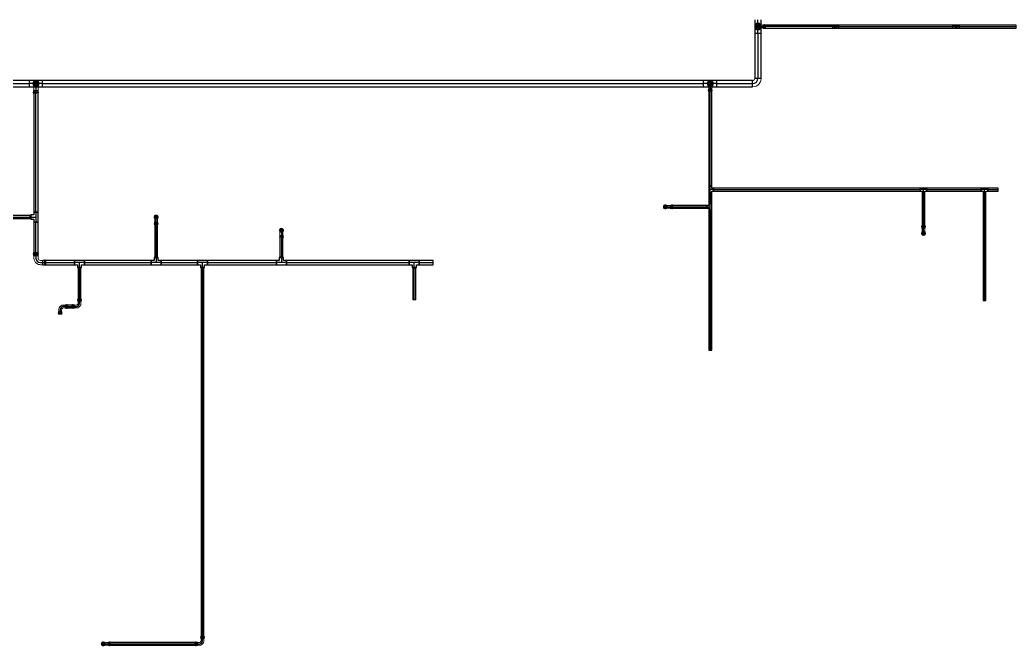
# Model space of a CAD drawing. Header units: inches. Extents: x -3325 to -59, y 5 to 733.
# Drawn here: x -510.6 to -59, y 17.3 to 300.9 of the extents above; entities that cross this region are included whole.
import ezdxf

# ---------------------------------------------------------------- set-up
doc = ezdxf.new("R2010")
doc.units = ezdxf.units.IN
doc.header["$MEASUREMENT"] = 0
doc.layers.add('P-PIPE', color=3, linetype='Continuous', lineweight=9)
doc.layers.add('X - REF - FP', color=7, linetype='Continuous', true_color=0xb90000)

# ---------------------------------------------------------------- blocks, each defined once
blk = doc.blocks.new('Victaulic-VicPress316-Elbow 90-45deg Style P568_P571 - Standard-V2-FIFTH LEVEL')
at = {"layer": 'P-PIPE'}
for p, q in [((-1934.31, 162.63), (-1934.64, 162.63)), ((-1933.56, 162.63), (-1934.02, 162.63)), ((-1933.35, 162.52), (-1934.64, 162.52)), ((-1934.64, 161.86), (-1934.64, 161.86)), ((-1934.64, 161.86), (-1934.64, 161.86)), ((-1934.64, 161.86), (-1934.64, 161.86)), ((-1934.64, 161.86), (-1934.64, 161.86)), ((-1934.64, 161.21), (-1933.35, 161.21)), ((-1934.64, 161.1), (-1934.31, 161.1)), ((-1934.31, 161.86), (-1934.31, 161.86)), ((-1934.31, 161.86), (-1934.31, 161.86)), ((-1934.02, 161.86), (-1934.02, 161.86)), ((-1934.02, 161.86), (-1934.02, 161.86)), ((-1934.02, 161.1), (-1933.56, 161.1)), ((-1932.52, 162.52), (-1933.45, 162.52)), ((-1933.45, 162.52), (-1933.45, 161.86)), ((-1933.45, 161.86), (-1933.45, 162.52)), ((-1933.45, 161.86), (-1933.45, 161.21)), ((-1933.45, 161.21), (-1933.45, 161.86)), ((-1932.52, 161.86), (-1933.45, 161.86)), ((-1933.45, 161.21), (-1932.52, 161.21)), ((-1933.35, 161.86), (-1933.35, 161.86)), ((-1933.35, 161.86), (-1933.35, 161.86)), ((-1932.52, 161.86), (-1931.12, 161.86)), ((-1931.12, 161.86), (-1931.12, 161.86))]:
    blk.add_line(p, q, dxfattribs=at)
at = {"layer": 'P-PIPE', "flags": 128}
for points in [[(-1934.31, 162.63), (-1934.24, 162.75), (-1934.1, 162.76), (-1934.02, 162.65), (-1934.02, 162.63)], [(-1934.31, 162.63), (-1934.31, 162.54), (-1934.31, 162.29), (-1934.31, 161.93), (-1934.31, 161.86)], [(-1934.31, 161.86), (-1934.31, 162.23), (-1934.31, 162.51), (-1934.31, 162.63), (-1934.31, 162.63)], [(-1934.02, 162.63), (-1934.02, 162.54), (-1934.02, 162.29), (-1934.02, 161.93), (-1934.02, 161.86)], [(-1934.02, 161.86), (-1934.02, 162.23), (-1934.02, 162.51), (-1934.02, 162.63), (-1934.02, 162.63)], [(-1933.56, 162.63), (-1933.36, 162.54), (-1933.35, 162.52)], [(-1930.21, 161.86), (-1930.31, 162.26), (-1930.56, 162.58), (-1930.93, 162.76), (-1931.34, 162.75), (-1931.71, 162.56), (-1931.96, 162.24), (-1932.04, 161.86)], [(-1930.36, 161.86), (-1930.45, 162.23), (-1930.7, 162.51), (-1931.06, 162.63), (-1931.43, 162.57), (-1931.73, 162.34), (-1931.88, 162), (-1931.89, 161.86)], [(-1934.31, 161.1), (-1934.31, 161.19), (-1934.31, 161.44), (-1934.31, 161.8), (-1934.31, 161.86)], [(-1934.31, 161.86), (-1934.31, 161.5), (-1934.31, 161.22), (-1934.31, 161.1), (-1934.31, 161.1)], [(-1934.02, 161.1), (-1934.08, 160.98), (-1934.22, 160.97), (-1934.31, 161.08), (-1934.31, 161.1)], [(-1934.02, 161.1), (-1934.02, 161.19), (-1934.02, 161.44), (-1934.02, 161.8), (-1934.02, 161.86)], [(-1934.02, 161.86), (-1934.02, 161.5), (-1934.02, 161.22), (-1934.02, 161.1), (-1934.02, 161.1)], [(-1933.35, 161.21), (-1933.54, 161.1), (-1933.56, 161.1)], [(-1931.12, 162.52), (-1931.22, 162.52), (-1931.48, 162.52), (-1931.89, 162.52), (-1932.37, 162.52), (-1932.52, 162.52)], [(-1932.52, 161.21), (-1932.02, 161.21), (-1931.59, 161.21), (-1931.28, 161.21), (-1931.13, 161.21), (-1931.12, 161.21)], [(-1932.04, 161.86), (-1931.94, 161.47), (-1931.69, 161.15), (-1931.32, 160.97), (-1930.91, 160.98), (-1930.54, 161.17), (-1930.29, 161.49), (-1930.21, 161.86)], [(-1931.89, 161.86), (-1931.8, 161.5), (-1931.55, 161.22), (-1931.19, 161.1), (-1930.82, 161.16), (-1930.52, 161.39), (-1930.37, 161.73), (-1930.36, 161.86)]]:
    blk.add_lwpolyline(points, dxfattribs=at)
at = {"layer": 'P-PIPE'}
for radius, start, end in [(0.766, 0, 180), (0.766, 0, 180), (0.766, 0, 180), (0.766, 180, 0), (0.766, 180, 0), (0.766, 180, 0), (0.657, 0, 180), (0.657, 0, 180), (0.657, 90, 180), (0.658, 180, 0), (0.658, 180, 0), (0.657, 180, 270), (0.658, 0, 90), (0.658, 270, 0)]:
    blk.add_arc((-1931.12, 161.86), radius, start, end, dxfattribs=at)
blk = doc.blocks.new('Victaulic-VicPress316-Elbow 90-45deg Style P568_P571 - Standard-523083-FIFTH LEVEL')
at = {"layer": 'P-PIPE'}
for p, q in [((-3.18, 0.77), (-3.52, 0.77)), ((-3.52, 0.77), (-3.52, -0.77)), ((-3.52, -0.77), (-3.52, 0.77)), ((-2.22, 0.66), (-3.52, 0.66)), ((-3.52, -0.66), (-3.52, 0.66)), ((-3.52, 0.66), (-3.52, -0.66)), ((-3.18, -0.77), (-3.18, 0.77)), ((-3.18, 0.77), (-3.18, -0.77)), ((-2.44, 0.77), (-2.89, 0.77)), ((-2.89, -0.77), (-2.89, 0.77)), ((-2.89, 0.77), (-2.89, -0.77)), ((-1.39, 0.66), (-2.33, 0.66)), ((-2.33, 0), (-2.33, 0.66)), ((-2.33, 0.66), (-2.33, 0)), ((-2.22, -0.66), (-2.22, 0.66)), ((-2.22, 0.66), (-2.22, -0.66)), ((-0.77, 3.52), (-0.77, 3.18)), ((0.77, 3.52), (-0.77, 3.52)), ((-0.77, 3.52), (0.77, 3.52)), ((-0.77, 3.18), (0.77, 3.18)), ((0.77, 3.18), (-0.77, 3.18)), ((-0.77, 2.89), (-0.77, 2.44)), ((-0.77, 2.89), (0.77, 2.89)), ((0.77, 2.89), (-0.77, 2.89)), ((-0.66, 3.52), (-0.66, 2.22)), ((-0.66, 3.52), (0.66, 3.52)), ((0.66, 3.52), (-0.66, 3.52)), ((-0.66, 2.33), (-0.66, 1.39)), ((0, 2.33), (-0.66, 2.33)), ((-0.66, 2.33), (0, 2.33)), ((-0.66, 2.22), (0.66, 2.22)), ((0.66, 2.22), (-0.66, 2.22)), ((0, 2.33), (0.66, 2.33)), ((0.66, 2.33), (0, 2.33)), ((0, 1.39), (0, 2.33)), ((0.66, 2.22), (0.66, 3.52)), ((0.66, 1.39), (0.66, 2.33)), ((0.77, 3.18), (0.77, 3.52)), ((0.77, 2.44), (0.77, 2.89)), ((-3.52, -0.66), (-2.22, -0.66)), ((-3.52, -0.77), (-3.18, -0.77)), ((-2.89, -0.77), (-2.44, -0.77)), ((-2.33, 0), (-2.33, -0.66)), ((-2.33, -0.66), (-2.33, 0)), ((-1.39, 0), (-2.33, 0)), ((-2.33, -0.66), (-1.39, -0.66))]:
    blk.add_line(p, q, dxfattribs=at)
at = {"layer": 'P-PIPE', "flags": 128}
for points in [[(-3.18, 0.77), (-3.11, 0.89), (-2.98, 0.9), (-2.89, 0.79), (-2.89, 0.77)], [(-3.18, 0.77), (-3.18, 0.67), (-3.18, 0.42), (-3.18, 0.07), (-3.18, -0.3), (-3.18, -0.6), (-3.18, -0.75), (-3.18, -0.77)], [(-3.18, -0.77), (-3.18, -0.67), (-3.18, -0.42), (-3.18, -0.07), (-3.18, 0.3), (-3.18, 0.6), (-3.18, 0.75), (-3.18, 0.77)], [(-2.89, -0.77), (-2.89, -0.67), (-2.89, -0.42), (-2.89, -0.07), (-2.89, 0.3), (-2.89, 0.6), (-2.89, 0.75), (-2.89, 0.77)], [(-2.89, 0.77), (-2.89, 0.67), (-2.89, 0.42), (-2.89, 0.07), (-2.89, -0.3), (-2.89, -0.6), (-2.89, -0.75), (-2.89, -0.77)], [(-2.44, 0.77), (-2.24, 0.68), (-2.22, 0.66)], [(-0.66, 1.39), (-0.75, 1.04), (-1, 0.77), (-1.35, 0.66), (-1.39, 0.66)], [(-1.39, -0.66), (-0.78, -0.56), (-0.23, -0.29), (0.22, 0.13), (0.53, 0.67), (0.65, 1.27), (0.66, 1.39)], [(-0.77, 2.89), (-0.89, 2.96), (-0.9, 3.1), (-0.79, 3.18), (-0.77, 3.18)], [(0.77, 3.18), (0.67, 3.18), (0.42, 3.18), (0.07, 3.18), (-0.3, 3.18), (-0.6, 3.18), (-0.75, 3.18), (-0.77, 3.18)], [(-0.77, 3.18), (-0.67, 3.18), (-0.42, 3.18), (-0.07, 3.18), (0.3, 3.18), (0.6, 3.18), (0.75, 3.18), (0.77, 3.18)], [(-0.77, 2.89), (-0.67, 2.89), (-0.42, 2.89), (-0.07, 2.89), (0.3, 2.89), (0.6, 2.89), (0.75, 2.89), (0.77, 2.89)], [(0.77, 2.89), (0.67, 2.89), (0.42, 2.89), (0.07, 2.89), (-0.3, 2.89), (-0.6, 2.89), (-0.75, 2.89), (-0.77, 2.89)], [(-0.66, 2.22), (-0.77, 2.41), (-0.77, 2.44)], [(0.77, 2.44), (0.68, 2.24), (0.66, 2.22)], [(0.77, 3.18), (0.89, 3.11), (0.9, 2.98), (0.79, 2.89), (0.77, 2.89)], [(-2.89, -0.77), (-2.96, -0.89), (-3.1, -0.9), (-3.18, -0.79), (-3.18, -0.77)], [(-2.22, -0.66), (-2.41, -0.77), (-2.44, -0.77)]]:
    blk.add_lwpolyline(points, dxfattribs=at)
at = {"layer": 'P-PIPE'}
blk.add_arc((-1.39, 1.39), 1.39, 270, 0, dxfattribs=at)
blk = doc.blocks.new('Victaulic-VicPress316-Elbow 90-45deg Style P568_P571 - Standard-V1-FIFTH LEVEL')
at = {"layer": 'P-PIPE'}
for p, q in [((-2324.23, 162.63), (-2324.69, 162.63)), ((-2323.6, 162.63), (-2323.94, 162.63)), ((-2327.12, 161.86), (-2327.12, 161.86)), ((-2327.12, 161.86), (-2325.73, 161.86)), ((-2324.79, 162.52), (-2325.73, 162.52)), ((-2325.73, 161.86), (-2324.79, 161.86)), ((-2325.73, 161.21), (-2324.79, 161.21)), ((-2323.6, 162.52), (-2324.9, 162.52)), ((-2324.9, 161.86), (-2324.9, 161.86)), ((-2324.9, 161.86), (-2324.9, 161.86)), ((-2324.9, 161.21), (-2323.6, 161.21)), ((-2324.79, 162.52), (-2324.79, 161.86)), ((-2324.79, 161.86), (-2324.79, 162.52)), ((-2324.79, 161.86), (-2324.79, 161.21)), ((-2324.79, 161.21), (-2324.79, 161.86)), ((-2324.69, 161.1), (-2324.23, 161.1)), ((-2324.23, 161.86), (-2324.23, 161.86)), ((-2324.23, 161.86), (-2324.23, 161.86)), ((-2323.94, 161.86), (-2323.94, 161.86)), ((-2323.94, 161.86), (-2323.94, 161.86)), ((-2323.94, 161.1), (-2323.6, 161.1)), ((-2323.6, 161.86), (-2323.6, 161.86)), ((-2323.6, 161.86), (-2323.6, 161.86)), ((-2323.6, 161.86), (-2323.6, 161.86)), ((-2323.6, 161.86), (-2323.6, 161.86))]:
    blk.add_line(p, q, dxfattribs=at)
at = {"layer": 'P-PIPE', "flags": 128}
for points in [[(-2326.21, 161.86), (-2326.31, 162.26), (-2326.56, 162.58), (-2326.93, 162.76), (-2327.34, 162.75), (-2327.71, 162.56), (-2327.96, 162.24), (-2328.04, 161.86)], [(-2326.36, 161.86), (-2326.45, 162.23), (-2326.7, 162.51), (-2327.06, 162.63), (-2327.43, 162.57), (-2327.73, 162.34), (-2327.88, 162), (-2327.89, 161.86)], [(-2324.9, 162.52), (-2324.71, 162.63), (-2324.69, 162.63)], [(-2324.23, 162.63), (-2324.17, 162.75), (-2324.03, 162.76), (-2323.94, 162.65), (-2323.94, 162.63)], [(-2324.23, 162.63), (-2324.23, 162.54), (-2324.23, 162.29), (-2324.23, 161.93), (-2324.23, 161.86)], [(-2324.23, 161.86), (-2324.23, 162.23), (-2324.23, 162.51), (-2324.23, 162.63), (-2324.23, 162.63)], [(-2323.94, 162.63), (-2323.94, 162.54), (-2323.94, 162.29), (-2323.94, 161.93), (-2323.94, 161.86)], [(-2323.94, 161.86), (-2323.94, 162.23), (-2323.94, 162.51), (-2323.94, 162.63), (-2323.94, 162.63)], [(-2328.04, 161.86), (-2327.94, 161.47), (-2327.69, 161.15), (-2327.32, 160.97), (-2326.91, 160.98), (-2326.54, 161.17), (-2326.29, 161.49), (-2326.21, 161.86)], [(-2327.89, 161.86), (-2327.8, 161.5), (-2327.55, 161.22), (-2327.19, 161.1), (-2326.82, 161.16), (-2326.52, 161.39), (-2326.37, 161.73), (-2326.36, 161.86)], [(-2325.73, 162.52), (-2326.23, 162.52), (-2326.66, 162.52), (-2326.97, 162.52), (-2327.12, 162.52), (-2327.12, 162.52)], [(-2327.12, 161.21), (-2327.03, 161.21), (-2326.77, 161.21), (-2326.36, 161.21), (-2325.88, 161.21), (-2325.73, 161.21)], [(-2324.69, 161.1), (-2324.89, 161.19), (-2324.9, 161.21)], [(-2324.23, 161.1), (-2324.23, 161.19), (-2324.23, 161.44), (-2324.23, 161.8), (-2324.23, 161.86)], [(-2324.23, 161.86), (-2324.23, 161.5), (-2324.23, 161.22), (-2324.23, 161.1), (-2324.23, 161.1)], [(-2323.94, 161.1), (-2324.01, 160.98), (-2324.15, 160.97), (-2324.23, 161.08), (-2324.23, 161.1)], [(-2323.94, 161.1), (-2323.94, 161.19), (-2323.94, 161.44), (-2323.94, 161.8), (-2323.94, 161.86)], [(-2323.94, 161.86), (-2323.94, 161.5), (-2323.94, 161.22), (-2323.94, 161.1), (-2323.94, 161.1)]]:
    blk.add_lwpolyline(points, dxfattribs=at)
at = {"layer": 'P-PIPE'}
for radius, start, end in [(0.767, 0, 180), (0.767, 0, 180), (0.767, 0, 180), (0.767, 180, 360), (0.767, 180, 0), (0.767, 180, 0), (0.657, 360, 180), (0.657, 0, 180), (0.657, 90, 180), (0.658, 180, 0), (0.658, 180, 0), (0.657, 180, 270), (0.658, 0, 90), (0.658, 270, 0)]:
    blk.add_arc((-2327.12, 161.86), radius, start, end, dxfattribs=at)
blk = doc.blocks.new('Victaulic-VicPress316-Elbow 90-45deg Style P568_P571 - Standard-1125944-FIFTH LEVEL')
at = {"layer": 'P-PIPE'}
for p, q in [((-1.06, 4.55), (-1.06, 4.17)), ((1.06, 4.55), (-1.06, 4.55)), ((-1.06, 4.55), (1.06, 4.55)), ((-0.95, 4.55), (-0.95, 3.07)), ((-0.95, 4.55), (0.95, 4.55)), ((0.95, 4.55), (-0.95, 4.55)), ((0.95, 3.07), (0.95, 4.55)), ((1.06, 4.17), (1.06, 4.55)), ((-4.17, 1.06), (-4.55, 1.06)), ((-4.55, 1.06), (-4.55, -1.06)), ((-4.55, -1.06), (-4.55, 1.06)), ((-3.07, 0.95), (-4.55, 0.95)), ((-4.55, -0.95), (-4.55, 0.95)), ((-4.55, 0.95), (-4.55, -0.95)), ((-4.17, -1.06), (-4.17, 1.06)), ((-4.17, 1.06), (-4.17, -1.06)), ((-3.29, 1.06), (-3.85, 1.06)), ((-3.85, -1.06), (-3.85, 1.06)), ((-3.85, 1.06), (-3.85, -1.06)), ((-2.02, 0.95), (-3.18, 0.95)), ((-3.18, 0), (-3.18, 0.95)), ((-3.18, 0.95), (-3.18, 0)), ((-3.07, -0.95), (-3.07, 0.95)), ((-3.07, 0.95), (-3.07, -0.95)), ((-1.06, 4.17), (1.06, 4.17)), ((1.06, 4.17), (-1.06, 4.17)), ((-1.06, 3.85), (-1.06, 3.29)), ((-1.06, 3.85), (1.06, 3.85)), ((1.06, 3.85), (-1.06, 3.85)), ((-0.95, 3.18), (-0.95, 2.02)), ((0, 3.18), (-0.95, 3.18)), ((-0.95, 3.18), (0, 3.18)), ((-0.95, 3.07), (0.95, 3.07)), ((0.95, 3.07), (-0.95, 3.07)), ((0, 3.18), (0.95, 3.18)), ((0.95, 3.18), (0, 3.18)), ((0, 2.02), (0, 3.18)), ((0.95, 2.02), (0.95, 3.18)), ((1.06, 3.29), (1.06, 3.85)), ((-4.55, -0.95), (-3.07, -0.95)), ((-4.55, -1.06), (-4.17, -1.06)), ((-3.85, -1.06), (-3.29, -1.06)), ((-3.18, 0), (-3.18, -0.95)), ((-3.18, -0.95), (-3.18, 0)), ((-2.02, 0), (-3.18, 0)), ((-3.18, -0.95), (-2.02, -0.95))]:
    blk.add_line(p, q, dxfattribs=at)
at = {"layer": 'P-PIPE', "flags": 128}
for points in [[(-4.17, 1.06), (-4.1, 1.2), (-3.94, 1.21), (-3.85, 1.08), (-3.85, 1.06)], [(-4.17, 1.06), (-4.17, 0.97), (-4.17, 0.71), (-4.17, 0.32), (-4.17, -0.12), (-4.17, -0.54), (-4.17, -0.86), (-4.17, -1.04), (-4.17, -1.06)], [(-4.17, -1.06), (-4.17, -0.97), (-4.17, -0.71), (-4.17, -0.32), (-4.17, 0.12), (-4.17, 0.54), (-4.17, 0.86), (-4.17, 1.04), (-4.17, 1.06)], [(-3.85, -1.06), (-3.85, -0.97), (-3.85, -0.71), (-3.85, -0.32), (-3.85, 0.12), (-3.85, 0.54), (-3.85, 0.86), (-3.85, 1.04), (-3.85, 1.06)], [(-3.85, 1.06), (-3.85, 0.97), (-3.85, 0.71), (-3.85, 0.32), (-3.85, -0.12), (-3.85, -0.54), (-3.85, -0.86), (-3.85, -1.04), (-3.85, -1.06)], [(-3.29, 1.06), (-3.09, 0.97), (-3.07, 0.95)], [(-0.95, 2.02), (-1.04, 1.58), (-1.3, 1.22), (-1.69, 1), (-2.02, 0.95)], [(-2.02, -0.95), (-1.28, -0.86), (-0.59, -0.58), (0.02, -0.15), (0.49, 0.43), (0.81, 1.1), (0.94, 1.83), (0.95, 2.02)], [(-1.06, 3.85), (-1.2, 3.92), (-1.21, 4.08), (-1.08, 4.17), (-1.06, 4.17)], [(1.06, 4.17), (0.97, 4.17), (0.71, 4.17), (0.32, 4.17), (-0.12, 4.17), (-0.54, 4.17), (-0.86, 4.17), (-1.04, 4.17), (-1.06, 4.17)], [(-1.06, 4.17), (-0.97, 4.17), (-0.71, 4.17), (-0.32, 4.17), (0.12, 4.17), (0.54, 4.17), (0.86, 4.17), (1.04, 4.17), (1.06, 4.17)], [(-1.06, 3.85), (-0.97, 3.85), (-0.71, 3.85), (-0.32, 3.85), (0.12, 3.85), (0.54, 3.85), (0.86, 3.85), (1.04, 3.85), (1.06, 3.85)], [(1.06, 3.85), (0.97, 3.85), (0.71, 3.85), (0.32, 3.85), (-0.12, 3.85), (-0.54, 3.85), (-0.86, 3.85), (-1.04, 3.85), (-1.06, 3.85)], [(-0.95, 3.07), (-1.06, 3.26), (-1.06, 3.29)], [(1.06, 3.29), (0.97, 3.09), (0.95, 3.07)], [(1.06, 4.17), (1.2, 4.1), (1.21, 3.94), (1.08, 3.85), (1.06, 3.85)], [(-3.85, -1.06), (-3.92, -1.2), (-4.08, -1.21), (-4.17, -1.08), (-4.17, -1.06)], [(-3.07, -0.95), (-3.26, -1.06), (-3.29, -1.06)]]:
    blk.add_lwpolyline(points, dxfattribs=at)
at = {"layer": 'P-PIPE'}
blk.add_arc((-2.02, 2.02), 2.02, 270, 0, dxfattribs=at)
blk = doc.blocks.new('Transition - Generic - Plumbing-CW-1126388-FIFTH LEVEL')
at = {"layer": 'P-PIPE'}
for radius, start, end in [(1.31, 0, 180), (1.31, 180, 0), (0.812, 0, 180), (0.813, 180, 0)]:
    blk.add_arc((-2607, 272), radius, start, end, dxfattribs=at)
blk = doc.blocks.new('Victaulic-VicPress316-Elbow 90-45deg Style P568_P571 - Standard-V11-FIFTH LEVEL')
at = {"layer": 'P-PIPE'}
for p, q in [((-3077.06, 595.55), (-3077.06, 595.17)), ((-3077.06, 594.85), (-3077.06, 594.29)), ((-3076.95, 595.55), (-3076.95, 594.07)), ((-3076.95, 594.18), (-3076.95, 593.02)), ((-3076, 594.18), (-3076.95, 594.18)), ((-3076.95, 594.18), (-3076, 594.18)), ((-3076, 595.55), (-3076, 595.55)), ((-3076, 595.55), (-3076, 595.55)), ((-3076, 595.55), (-3076, 595.55)), ((-3076, 595.55), (-3076, 595.55)), ((-3076, 595.17), (-3076, 595.17)), ((-3076, 595.17), (-3076, 595.17)), ((-3076, 594.85), (-3076, 594.85)), ((-3076, 594.85), (-3076, 594.85)), ((-3075.05, 594.18), (-3076, 594.18)), ((-3076, 594.18), (-3075.05, 594.18)), ((-3076, 593.02), (-3076, 594.18)), ((-3076, 594.07), (-3076, 594.07)), ((-3076, 594.07), (-3076, 594.07)), ((-3076, 591), (-3076, 593.02)), ((-3075.05, 594.07), (-3075.05, 595.55)), ((-3075.05, 593.02), (-3075.05, 594.18)), ((-3074.94, 595.17), (-3074.94, 595.55)), ((-3074.94, 594.29), (-3074.94, 594.85)), ((-3076, 591), (-3076, 591))]:
    blk.add_line(p, q, dxfattribs=at)
at = {"layer": 'P-PIPE', "flags": 128}
for points in [[(-3076, 592.22), (-3076.47, 592.13), (-3076.87, 591.87), (-3077.13, 591.47), (-3077.23, 591.01), (-3077.14, 590.54), (-3076.87, 590.14), (-3076.48, 589.87), (-3076.02, 589.78), (-3076, 589.78)], [(-3077.06, 594.85), (-3077.2, 594.92), (-3077.21, 595.08), (-3077.09, 595.17), (-3077.06, 595.17)], [(-3077.06, 595.17), (-3076.97, 595.17), (-3076.71, 595.17), (-3076.32, 595.17), (-3076, 595.17)], [(-3076, 595.17), (-3076.44, 595.17), (-3076.79, 595.17), (-3077.01, 595.17), (-3077.06, 595.17)], [(-3077.06, 594.85), (-3076.97, 594.85), (-3076.71, 594.85), (-3076.32, 594.85), (-3076, 594.85)], [(-3076, 594.85), (-3076.44, 594.85), (-3076.79, 594.85), (-3077.01, 594.85), (-3077.06, 594.85)], [(-3076.95, 594.07), (-3077.06, 594.26), (-3077.06, 594.29)], [(-3076.95, 591), (-3076.95, 591.09), (-3076.95, 591.36), (-3076.95, 591.79), (-3076.95, 592.32), (-3076.95, 592.92), (-3076.95, 593.02)], [(-3076.95, 591), (-3076.86, 591.41), (-3076.6, 591.74), (-3076.23, 591.92), (-3076, 591.95)], [(-3074.94, 595.17), (-3075.04, 595.17), (-3075.3, 595.17), (-3075.68, 595.17), (-3076, 595.17)], [(-3076, 595.17), (-3075.57, 595.17), (-3075.21, 595.17), (-3074.99, 595.17), (-3074.94, 595.17)], [(-3074.94, 594.85), (-3075.04, 594.85), (-3075.3, 594.85), (-3075.68, 594.85), (-3076, 594.85)], [(-3076, 594.85), (-3075.57, 594.85), (-3075.21, 594.85), (-3074.99, 594.85), (-3074.94, 594.85)], [(-3076, 589.78), (-3075.54, 589.87), (-3075.14, 590.13), (-3074.87, 590.53), (-3074.78, 590.99), (-3074.87, 591.46), (-3075.13, 591.86), (-3075.53, 592.13), (-3075.99, 592.22), (-3076, 592.22)], [(-3076, 591.95), (-3075.59, 591.86), (-3075.27, 591.6), (-3075.08, 591.22), (-3075.05, 591)], [(-3074.94, 594.29), (-3075.03, 594.09), (-3075.05, 594.07)], [(-3075.05, 593.02), (-3075.05, 592.41), (-3075.05, 591.86), (-3075.05, 591.42), (-3075.05, 591.12), (-3075.05, 591), (-3075.05, 591)], [(-3074.94, 595.17), (-3074.81, 595.1), (-3074.79, 594.94), (-3074.92, 594.85), (-3074.94, 594.85)], [(-3076, 590.05), (-3076.41, 590.14), (-3076.74, 590.4), (-3076.93, 590.78), (-3076.95, 591)], [(-3075.05, 591), (-3075.15, 590.59), (-3075.4, 590.26), (-3075.78, 590.08), (-3076, 590.05)]]:
    blk.add_lwpolyline(points, dxfattribs=at)
at = {"layer": 'P-PIPE'}
for radius, start, end in [(1.06, 90, 270), (1.06, 90, 270), (1.06, 90, 270), (0.95, 90, 270), (0.95, 90, 270), (0.95, 90, 180), (1.06, 270, 90), (1.06, 270, 90), (1.06, 270, 90), (0.95, 270, 90), (0.95, 270, 90), (0.95, 0, 90), (0.95, 180, 270), (0.95, 270, 0)]:
    blk.add_arc((-3076, 591), radius, start, end, dxfattribs=at)
blk = doc.blocks.new('Transition - Generic - Plumbing-CW-1127470-FIFTH LEVEL')
at = {"layer": 'P-PIPE'}
for radius, start, end in [(1.31, 90, 270), (0.563, 90, 270), (1.31, 270, 90), (0.562, 270, 90)]:
    blk.add_arc((-1810.95, 461.74), radius, start, end, dxfattribs=at)
blk = doc.blocks.new('Elbow - Welded - Generic - Standard-1127339-FIFTH LEVEL')
at = {"layer": 'P-PIPE'}
for p, q in [((-2.52, -1.44), (-2.52, 1.44)), ((-2.52, 1.44), (-2.52, -1.44)), ((1.44, 2.52), (-1.44, 2.52)), ((-1.44, 2.52), (1.44, 2.52))]:
    blk.add_line(p, q, dxfattribs=at)
at = {"layer": 'P-PIPE', "flags": 128}
for points in [[(-1.44, 2.52), (-1.53, 2.08), (-1.79, 1.72), (-2.18, 1.49), (-2.52, 1.44)], [(-2.52, -1.44), (-1.67, -1.34), (-0.85, -1.07), (-0.12, -0.62), (0.51, -0.03), (0.99, 0.68), (1.3, 1.48), (1.43, 2.33), (1.44, 2.52)]]:
    blk.add_lwpolyline(points, dxfattribs=at)

msp = doc.modelspace()

# ---------------------------------------------------------------- linework, layer by layer
at = {"layer": 'X - REF - FP'}
for p, q in [((-177.44, 300.85), (-177.44, 294.87)), ((-176, 294.87), (-176, 300.85)), ((-176, 296.86), (-176, 298.86)), ((-174.56, 294.87), (-174.56, 300.85)), ((-142.28, 298.52), (-173.67, 298.52)), ((-173.67, 298.52), (-173.67, 297.2)), ((-139.28, 298.52), (-142.28, 298.52)), ((-142.28, 298.52), (-142.28, 297.2)), ((-140.78, 296.86), (-140.78, 298.86)), ((-87.65, 298.52), (-139.28, 298.52)), ((-139.28, 297.2), (-139.28, 298.52)), ((-84.66, 298.52), (-87.65, 298.52)), ((-87.65, 297.2), (-87.65, 298.52)), ((-86.15, 296.86), (-86.15, 298.86)), ((-59, 298.52), (-84.66, 298.52)), ((-84.66, 297.2), (-84.66, 298.52)), ((-59, 297.2), (-59, 298.52)), ((-177.44, 294.87), (-177.44, 274.52)), ((-177.44, 294.87), (-174.56, 294.87)), ((-177, 297.86), (-175, 297.86)), ((-176, 297.86), (-174.61, 297.86)), ((-176, 294.87), (-176, 274.52)), ((-176, 294.87), (-176, 274.52)), ((-174.61, 297.86), (-173.67, 297.86)), ((-174.61, 297.86), (-172.48, 297.86)), ((-174.56, 274.52), (-174.56, 294.87)), ((-142.28, 297.86), (-173.67, 297.86)), ((-142.28, 297.86), (-173.67, 297.86)), ((-173.67, 297.2), (-142.28, 297.2)), ((-139.28, 297.86), (-142.28, 297.86)), ((-142.28, 297.2), (-139.28, 297.2)), ((-141.78, 297.86), (-139.78, 297.86)), ((-139.28, 297.86), (-87.65, 297.86)), ((-139.28, 297.86), (-87.65, 297.86)), ((-139.28, 297.2), (-87.65, 297.2)), ((-84.66, 297.86), (-87.65, 297.86)), ((-87.65, 297.2), (-84.66, 297.2)), ((-87.15, 297.86), (-85.15, 297.86)), ((-84.66, 297.86), (-59, 297.86)), ((-84.66, 297.86), (-59, 297.86)), ((-84.66, 297.2), (-59, 297.2)), ((-506.3, 273.44), (-725.49, 273.44)), ((-725.49, 272), (-506.3, 272)), ((-725.49, 272), (-506.3, 272)), ((-500.31, 273.44), (-506.3, 273.44)), ((-506.3, 270.56), (-506.3, 273.44)), ((-500.31, 272), (-506.3, 272)), ((-504.8, 272), (-501.8, 272)), ((-503.3, 270.5), (-503.3, 273.5)), ((-503.3, 272), (-503.3, 269.98)), ((-200.62, 273.44), (-500.31, 273.44)), ((-500.31, 270.56), (-500.31, 273.44)), ((-500.31, 272), (-200.62, 272)), ((-500.31, 272), (-200.62, 272)), ((-194.64, 273.44), (-200.62, 273.44)), ((-200.62, 270.56), (-200.62, 273.44)), ((-194.64, 272), (-200.62, 272)), ((-198.63, 272), (-196.63, 272)), ((-197.63, 271), (-197.63, 273)), ((-197.63, 272), (-197.63, 270.61)), ((-178.52, 273.44), (-194.64, 273.44)), ((-194.64, 270.56), (-194.64, 273.44)), ((-194.64, 272), (-178.52, 272)), ((-194.64, 272), (-178.52, 272)), ((-178.52, 270.56), (-178.52, 273.44)), ((-177.44, 274.52), (-174.56, 274.52)), ((-725.49, 270.56), (-506.3, 270.56)), ((-506.3, 270.56), (-500.31, 270.56)), ((-504.25, 268.82), (-504.25, 213.83)), ((-502.35, 268.82), (-504.25, 268.82)), ((-503.3, 269.98), (-503.3, 268.82)), ((-503.3, 269.98), (-503.3, 267.45)), ((-503.3, 213.83), (-503.3, 268.82)), ((-503.3, 213.83), (-503.3, 268.82)), ((-502.35, 213.83), (-502.35, 268.82)), ((-500.31, 270.56), (-200.62, 270.56)), ((-200.62, 270.56), (-194.64, 270.56)), ((-198.29, 269.67), (-198.29, 225.51)), ((-196.97, 269.67), (-198.29, 269.67)), ((-197.63, 270.61), (-197.63, 269.67)), ((-197.63, 270.61), (-197.63, 268.48)), ((-197.63, 225.51), (-197.63, 269.67)), ((-197.63, 225.51), (-197.63, 269.67)), ((-196.97, 225.51), (-196.97, 269.67)), ((-194.64, 270.56), (-178.52, 270.56)), ((-198.29, 225.51), (-198.29, 222.52)), ((-196.97, 225.51), (-198.29, 225.51)), ((-198.29, 225.51), (-196.97, 225.51)), ((-196.97, 225.51), (-198.29, 225.51)), ((-196.97, 222.52), (-198.29, 222.52)), ((-198.29, 222.52), (-196.97, 222.52)), ((-198.29, 222.52), (-198.29, 217.71)), ((-198.29, 222.52), (-196.97, 222.52)), ((-197.63, 222.52), (-197.63, 225.51)), ((-196.13, 224.01), (-197.63, 224.01)), ((-197.63, 222.52), (-197.63, 217.71)), ((-197.63, 222.52), (-197.63, 217.71)), ((-196.97, 224.67), (-196.97, 225.51)), ((-196.13, 224.67), (-196.97, 224.67)), ((-196.97, 222.52), (-196.97, 223.36)), ((-196.97, 223.36), (-196.13, 223.36)), ((-196.97, 217.71), (-196.97, 222.52)), ((-196.13, 223.36), (-196.13, 224.67)), ((-196.13, 224.67), (-196.13, 223.36)), ((-102.47, 224.67), (-196.13, 224.67)), ((-196.13, 223.36), (-196.13, 224.67)), ((-196.13, 224.01), (-102.47, 224.01)), ((-196.13, 224.01), (-102.47, 224.01)), ((-196.13, 223.36), (-102.47, 223.36)), ((-99.48, 224.67), (-102.47, 224.67)), ((-102.47, 223.36), (-102.47, 224.67)), ((-102.47, 224.67), (-102.47, 223.36)), ((-102.47, 223.36), (-102.47, 224.67)), ((-99.48, 224.01), (-102.47, 224.01)), ((-102.47, 223.36), (-101.63, 223.36)), ((-101.63, 223.36), (-101.63, 222.52)), ((-101.63, 222.52), (-101.63, 206.54)), ((-101.63, 222.52), (-100.32, 222.52)), ((-100.32, 222.52), (-101.63, 222.52)), ((-101.63, 222.52), (-100.32, 222.52)), ((-100.97, 222.52), (-100.97, 224.01)), ((-100.97, 222.52), (-100.97, 206.54)), ((-100.97, 222.52), (-100.97, 206.54)), ((-100.32, 223.36), (-99.48, 223.36)), ((-100.32, 222.52), (-100.32, 223.36)), ((-100.32, 206.54), (-100.32, 222.52)), ((-74.83, 224.67), (-99.48, 224.67)), ((-99.48, 223.36), (-99.48, 224.67)), ((-99.48, 223.36), (-99.48, 224.67)), ((-99.48, 224.67), (-99.48, 223.36)), ((-99.48, 224.01), (-74.83, 224.01)), ((-99.48, 224.01), (-74.83, 224.01)), ((-99.48, 223.36), (-74.83, 223.36)), ((-71.84, 224.67), (-74.83, 224.67)), ((-74.83, 223.36), (-74.83, 224.67)), ((-74.83, 224.67), (-74.83, 223.36)), ((-74.83, 223.36), (-74.83, 224.67)), ((-71.84, 224.01), (-74.83, 224.01)), ((-74.83, 223.36), (-73.99, 223.36)), ((-73.99, 223.36), (-73.99, 222.52)), ((-73.99, 222.52), (-73.99, 173.8)), ((-73.99, 222.52), (-72.68, 222.52)), ((-72.68, 222.52), (-73.99, 222.52)), ((-73.99, 222.52), (-72.68, 222.52)), ((-73.33, 222.52), (-73.33, 224.01)), ((-73.33, 222.52), (-73.33, 173.8)), ((-73.33, 222.52), (-73.33, 173.8)), ((-72.68, 223.36), (-71.84, 223.36)), ((-72.68, 222.52), (-72.68, 223.36)), ((-72.68, 173.8), (-72.68, 222.52)), ((-67.15, 224.67), (-71.84, 224.67)), ((-71.84, 223.36), (-71.84, 224.67)), ((-71.84, 223.36), (-71.84, 224.67)), ((-71.84, 224.67), (-71.84, 223.36)), ((-71.84, 224.01), (-67.15, 224.01)), ((-71.84, 224.01), (-67.15, 224.01)), ((-71.84, 223.36), (-67.15, 223.36)), ((-67.15, 223.36), (-67.15, 224.67)), ((-217.97, 215.21), (-217.97, 217.21)), ((-199.13, 216.87), (-215.64, 216.87)), ((-215.64, 215.55), (-215.64, 216.87)), ((-199.13, 215.55), (-199.13, 216.87)), ((-198.29, 216.87), (-199.13, 216.87)), ((-199.13, 215.55), (-199.13, 216.87)), ((-199.13, 216.87), (-199.13, 215.55)), ((-198.29, 217.71), (-198.29, 216.87)), ((-198.29, 217.71), (-196.97, 217.71)), ((-196.97, 217.71), (-198.29, 217.71)), ((-198.29, 217.71), (-196.97, 217.71)), ((-197.63, 214.71), (-197.63, 217.71)), ((-196.97, 214.71), (-196.97, 217.71)), ((-505.95, 212.24), (-539.03, 212.24)), ((-505.55, 212.4), (-505.95, 212.15)), ((-505.95, 210.93), (-505.95, 212.24)), ((-504.25, 212.54), (-505.55, 212.54)), ((-505.55, 212.54), (-505.55, 210.63)), ((-505.55, 210.63), (-505.55, 212.54)), ((-502.35, 213.83), (-504.25, 213.83)), ((-504.25, 213.83), (-504.25, 212.54)), ((-504.25, 213.83), (-502.35, 213.83)), ((-502.35, 213.83), (-504.25, 213.83)), ((-503.3, 213.83), (-503.3, 209.34)), ((-502.35, 209.34), (-502.35, 213.83)), ((-448.81, 210.58), (-448.81, 212.58)), ((-218.97, 216.21), (-216.97, 216.21)), ((-217.97, 216.21), (-216.58, 216.21)), ((-216.58, 216.21), (-215.64, 216.21)), ((-216.58, 216.21), (-214.45, 216.21)), ((-215.64, 216.21), (-199.13, 216.21)), ((-215.64, 216.21), (-199.13, 216.21)), ((-215.64, 215.55), (-199.13, 215.55)), ((-199.13, 216.21), (-197.63, 216.21)), ((-199.13, 215.55), (-198.29, 215.55)), ((-198.29, 215.55), (-198.29, 214.71)), ((-198.29, 214.71), (-198.29, 151.36)), ((-198.29, 214.71), (-196.97, 214.71)), ((-198.29, 214.71), (-196.97, 214.71)), ((-196.97, 214.71), (-198.29, 214.71)), ((-197.63, 214.71), (-197.63, 151.36)), ((-197.63, 214.71), (-197.63, 151.36)), ((-196.97, 151.36), (-196.97, 214.71)), ((-539.03, 211.58), (-505.95, 211.58)), ((-539.03, 211.58), (-505.95, 211.58)), ((-539.03, 210.93), (-505.95, 210.93)), ((-505.55, 211.58), (-505.95, 211.58)), ((-505.95, 211.02), (-505.55, 210.77)), ((-505.55, 211.58), (-503.3, 211.58)), ((-505.55, 210.63), (-504.25, 210.63)), ((-504.25, 210.63), (-504.25, 209.34)), ((-504.25, 209.34), (-502.35, 209.34)), ((-502.35, 209.34), (-504.25, 209.34)), ((-504.25, 209.34), (-504.25, 194.14)), ((-502.35, 209.34), (-504.25, 209.34)), ((-503.3, 194.14), (-503.3, 209.34)), ((-503.3, 194.14), (-503.3, 209.34)), ((-502.35, 194.14), (-502.35, 209.34)), ((-449.81, 211.58), (-447.81, 211.58)), ((-449.47, 209.25), (-449.47, 193.61)), ((-448.15, 209.25), (-449.47, 209.25)), ((-448.81, 210.19), (-448.81, 211.58)), ((-448.81, 209.25), (-448.81, 210.19)), ((-448.81, 193.61), (-448.81, 209.25)), ((-448.81, 193.61), (-448.81, 209.25)), ((-448.15, 193.61), (-448.15, 209.25)), ((-100.97, 205.6), (-100.97, 207.73)), ((-393.04, 205.58), (-391.04, 205.58)), ((-392.7, 203.25), (-392.7, 193.61)), ((-392.7, 203.25), (-391.39, 203.25)), ((-392.04, 204.58), (-392.04, 206.58)), ((-392.04, 205.58), (-392.04, 204.19)), ((-392.04, 204.19), (-392.04, 203.25)), ((-392.04, 204.19), (-392.04, 202.06)), ((-392.04, 203.25), (-392.04, 193.61)), ((-392.04, 203.25), (-392.04, 193.61)), ((-391.39, 193.61), (-391.39, 203.25)), ((-101.97, 204.21), (-99.97, 204.21)), ((-101.63, 206.54), (-100.32, 206.54)), ((-100.97, 205.6), (-100.97, 206.54)), ((-100.97, 204.21), (-100.97, 205.6)), ((-100.97, 203.21), (-100.97, 205.21)), ((-502.35, 194.14), (-504.25, 194.14)), ((-503.3, 194.14), (-503.3, 192.97)), ((-501.29, 190.96), (-500.12, 190.96)), ((-501.29, 190.96), (-498.75, 190.96)), ((-485.8, 191.91), (-500.12, 191.91)), ((-500.12, 190.01), (-500.12, 191.91)), ((-500.12, 190.96), (-485.8, 190.96)), ((-500.12, 190.96), (-485.8, 190.96)), ((-500.12, 190.01), (-485.8, 190.01)), ((-481.32, 191.91), (-485.8, 191.91)), ((-485.8, 190.01), (-485.8, 191.91)), ((-485.8, 191.91), (-485.8, 190.01)), ((-485.8, 190.01), (-485.8, 191.91)), ((-481.32, 190.96), (-485.8, 190.96)), ((-485.8, 190.01), (-484.51, 190.01)), ((-484.51, 190.01), (-484.51, 188.72)), ((-483.56, 188.72), (-483.56, 190.96)), ((-482.61, 190.01), (-481.32, 190.01)), ((-482.61, 188.72), (-482.61, 190.01)), ((-481.32, 190.01), (-481.32, 191.91)), ((-481.32, 191.91), (-481.32, 190.01)), ((-451.05, 191.91), (-481.32, 191.91)), ((-481.32, 190.01), (-481.32, 191.91)), ((-481.32, 190.96), (-451.05, 190.96)), ((-481.32, 190.96), (-451.05, 190.96)), ((-481.32, 190.01), (-451.05, 190.01)), ((-449.76, 191.91), (-451.05, 191.91)), ((-451.05, 191.91), (-451.05, 190.01)), ((-451.05, 190.01), (-451.05, 191.91)), ((-451.05, 190.01), (-451.05, 191.91)), ((-446.57, 190.96), (-451.05, 190.96)), ((-451.05, 190.01), (-446.57, 190.01)), ((-449.76, 193.2), (-449.76, 191.91)), ((-447.86, 193.2), (-449.76, 193.2)), ((-449.76, 193.2), (-447.86, 193.2)), ((-449.37, 193.61), (-449.62, 193.2)), ((-448.15, 193.61), (-449.47, 193.61)), ((-448.81, 193.2), (-448.81, 193.61)), ((-448.81, 193.2), (-448.81, 190.96)), ((-448, 193.2), (-448.25, 193.61)), ((-447.86, 191.91), (-447.86, 193.2)), ((-446.57, 191.91), (-447.86, 191.91)), ((-446.57, 191.91), (-446.57, 190.01)), ((-446.57, 190.01), (-446.57, 191.91)), ((-430.05, 191.91), (-446.57, 191.91)), ((-446.57, 190.01), (-446.57, 191.91)), ((-446.57, 190.96), (-430.05, 190.96)), ((-446.57, 190.96), (-430.05, 190.96)), ((-446.57, 190.01), (-430.05, 190.01)), ((-425.57, 191.91), (-430.05, 191.91)), ((-430.05, 190.01), (-430.05, 191.91)), ((-430.05, 191.91), (-430.05, 190.01)), ((-430.05, 190.01), (-430.05, 191.91)), ((-425.57, 190.96), (-430.05, 190.96)), ((-430.05, 190.01), (-428.76, 190.01)), ((-428.76, 190.01), (-428.76, 188.72)), ((-427.81, 188.72), (-427.81, 190.96)), ((-426.86, 190.01), (-425.57, 190.01)), ((-426.86, 188.72), (-426.86, 190.01)), ((-425.57, 190.01), (-425.57, 191.91)), ((-425.57, 191.91), (-425.57, 190.01)), ((-394.29, 191.91), (-425.57, 191.91)), ((-425.57, 190.01), (-425.57, 191.91)), ((-425.57, 190.96), (-394.29, 190.96)), ((-425.57, 190.96), (-394.29, 190.96)), ((-425.57, 190.01), (-394.29, 190.01)), ((-392.99, 191.91), (-394.29, 191.91)), ((-394.29, 191.91), (-394.29, 190.01)), ((-394.29, 190.01), (-394.29, 191.91)), ((-394.29, 190.01), (-394.29, 191.91)), ((-389.8, 190.96), (-394.29, 190.96)), ((-394.29, 190.01), (-389.8, 190.01)), ((-392.99, 193.2), (-392.99, 191.91)), ((-391.09, 193.2), (-392.99, 193.2)), ((-392.99, 193.2), (-391.09, 193.2)), ((-392.61, 193.61), (-392.86, 193.2)), ((-392.7, 193.61), (-391.39, 193.61)), ((-392.04, 193.2), (-392.04, 193.61)), ((-392.04, 193.2), (-392.04, 190.96)), ((-391.23, 193.2), (-391.48, 193.61)), ((-391.09, 191.91), (-391.09, 193.2)), ((-389.8, 191.91), (-391.09, 191.91)), ((-334.05, 191.91), (-389.8, 191.91)), ((-389.8, 190.01), (-389.8, 191.91)), ((-389.8, 191.91), (-389.8, 190.01)), ((-389.8, 190.01), (-389.8, 191.91)), ((-389.8, 190.96), (-334.05, 190.96)), ((-389.8, 190.96), (-334.05, 190.96)), ((-389.8, 190.01), (-334.05, 190.01)), ((-329.57, 191.91), (-334.05, 191.91)), ((-334.05, 190.01), (-334.05, 191.91)), ((-334.05, 191.91), (-334.05, 190.01)), ((-334.05, 190.01), (-334.05, 191.91)), ((-329.57, 190.96), (-334.05, 190.96)), ((-334.05, 190.01), (-332.76, 190.01)), ((-332.76, 190.01), (-332.76, 188.72)), ((-331.81, 188.72), (-331.81, 190.96)), ((-330.86, 190.01), (-329.57, 190.01)), ((-330.86, 188.72), (-330.86, 190.01)), ((-323.31, 191.91), (-329.57, 191.91)), ((-329.57, 190.01), (-329.57, 191.91)), ((-329.57, 190.01), (-329.57, 191.91)), ((-329.57, 191.91), (-329.57, 190.01)), ((-329.57, 190.96), (-323.31, 190.96)), ((-329.57, 190.96), (-323.31, 190.96)), ((-329.57, 190.01), (-323.31, 190.01)), ((-323.31, 190.01), (-323.31, 191.91)), ((-482.61, 188.72), (-484.51, 188.72)), ((-484.51, 188.72), (-482.61, 188.72)), ((-484.37, 188.72), (-484.12, 188.31)), ((-484.22, 188.31), (-484.22, 173.41)), ((-482.9, 188.31), (-484.22, 188.31)), ((-483.56, 188.72), (-483.56, 188.31)), ((-483.56, 173.41), (-483.56, 188.31)), ((-483.56, 173.41), (-483.56, 188.31)), ((-483, 188.31), (-482.75, 188.72)), ((-482.9, 173.41), (-482.9, 188.31)), ((-426.86, 188.72), (-428.76, 188.72)), ((-428.76, 188.72), (-426.86, 188.72)), ((-428.62, 188.72), (-428.37, 188.31)), ((-428.47, 188.31), (-428.47, 20.61)), ((-427.15, 188.31), (-428.47, 188.31)), ((-427.81, 188.72), (-427.81, 188.31)), ((-427.81, 20.61), (-427.81, 188.31)), ((-427.81, 20.61), (-427.81, 188.31)), ((-427.25, 188.31), (-427, 188.72)), ((-427.15, 20.61), (-427.15, 188.31)), ((-330.86, 188.72), (-332.76, 188.72)), ((-332.76, 188.72), (-330.86, 188.72)), ((-332.62, 188.72), (-332.37, 188.31)), ((-332.47, 188.31), (-332.47, 174.08)), ((-331.15, 188.31), (-332.47, 188.31)), ((-331.81, 188.72), (-331.81, 188.31)), ((-331.81, 174.08), (-331.81, 188.31)), ((-331.81, 174.08), (-331.81, 188.31)), ((-331.25, 188.31), (-331, 188.72)), ((-331.15, 174.08), (-331.15, 188.31)), ((-485.89, 171.74), (-489.98, 171.74)), ((-489.98, 170.43), (-489.98, 171.74)), ((-485.89, 170.43), (-485.89, 171.74)), ((-482.9, 173.41), (-484.22, 173.41)), ((-483.56, 172.48), (-483.56, 174.6)), ((-483.56, 172.48), (-483.56, 173.41)), ((-331.15, 174.08), (-332.47, 174.08)), ((-73.99, 173.8), (-72.68, 173.8)), ((-492.97, 168.75), (-492.97, 168.08)), ((-491.65, 168.75), (-492.97, 168.75)), ((-491.65, 168.08), (-492.97, 168.08)), ((-492.31, 169.69), (-492.31, 168.75)), ((-492.31, 169.69), (-492.31, 167.56)), ((-492.31, 168.08), (-492.31, 168.75)), ((-492.31, 168.08), (-492.31, 168.75)), ((-491.65, 168.08), (-491.65, 168.75)), ((-489.98, 171.08), (-490.92, 171.08)), ((-489.98, 171.08), (-485.89, 171.08)), ((-489.98, 171.08), (-485.89, 171.08)), ((-489.98, 170.43), (-485.89, 170.43)), ((-485.89, 171.08), (-484.95, 171.08)), ((-198.29, 151.36), (-196.97, 151.36)), ((-473.81, 18.28), (-471.81, 18.28)), ((-472.81, 17.28), (-472.81, 19.28)), ((-472.81, 18.28), (-471.42, 18.28)), ((-471.42, 18.28), (-470.48, 18.28)), ((-471.42, 18.28), (-469.29, 18.28)), ((-430.14, 18.94), (-470.48, 18.94)), ((-470.48, 17.63), (-470.48, 18.94)), ((-470.48, 18.28), (-430.14, 18.28)), ((-470.48, 18.28), (-430.14, 18.28)), ((-430.14, 17.63), (-430.14, 18.94)), ((-430.14, 18.28), (-429.2, 18.28)), ((-427.15, 20.61), (-428.47, 20.61)), ((-427.81, 19.68), (-427.81, 21.8)), ((-427.81, 19.68), (-427.81, 20.61)), ((-470.48, 17.63), (-430.14, 17.63))]:
    msp.add_line(p, q, dxfattribs=at)
for centre, radius, start, end in [((-176, 297.86), 1.44, 90, 270), ((-176, 297.86), 0.657, 0, 180), ((-176, 297.86), 1.44, 270, 90), ((-176, 298.19), 0.329, 270, 90), ((-140.78, 297.86), 0.657, 0, 180), ((-140.78, 297.86), 0.657, 0, 180), ((-140.78, 298.19), 0.329, 270, 90), ((-86.15, 297.86), 0.657, 0, 180), ((-86.15, 297.86), 0.657, 0, 180), ((-86.15, 298.19), 0.329, 270, 90), ((-176, 297.86), 0.657, 180, 0), ((-176, 297.53), 0.329, 90, 270), ((-140.78, 297.86), 0.657, 180, 0), ((-140.78, 297.86), 0.657, 180, 0), ((-140.78, 297.53), 0.329, 90, 270), ((-86.15, 297.86), 0.657, 180, 0), ((-86.15, 297.86), 0.657, 180, 0), ((-86.15, 297.53), 0.329, 90, 270), ((-503.3, 272), 1.44, 0, 180), ((-503.3, 272), 1.44, 180, 0), ((-503.3, 272), 0.95, 0, 180), ((-503.3, 272), 0.95, 180, 0), ((-503.3, 271.53), 0.475, 90, 270), ((-503.3, 272.48), 0.475, 270, 90), ((-197.63, 272), 1.44, 0, 180), ((-197.63, 272), 1.44, 180, 0), ((-197.63, 272), 0.657, 0, 180), ((-197.63, 272), 0.657, 180, 0), ((-197.63, 271.67), 0.329, 90, 270), ((-197.63, 272.33), 0.329, 270, 90), ((-178.52, 274.52), 2.52, 270, 0), ((-217.97, 216.21), 0.657, 0, 180), ((-217.97, 216.54), 0.329, 270, 90), ((-448.81, 211.58), 0.658, 0, 180), ((-448.81, 211.91), 0.329, 270, 90), ((-217.97, 216.21), 0.657, 180, 0), ((-217.97, 215.88), 0.329, 90, 270), ((-448.81, 211.58), 0.657, 180, 0), ((-448.81, 211.26), 0.329, 90, 270), ((-392.04, 205.58), 0.658, 0, 180), ((-392.04, 205.58), 0.657, 180, 0), ((-392.04, 205.26), 0.329, 90, 270), ((-392.04, 205.91), 0.329, 270, 90), ((-100.97, 204.21), 0.657, 0, 180), ((-100.97, 204.21), 0.657, 180, 0), ((-100.97, 203.88), 0.329, 90, 270), ((-100.97, 204.54), 0.329, 270, 90), ((-501.29, 192.97), 2.02, 180, 270), ((-484.95, 172.48), 1.39, 270, 0), ((-490.92, 169.69), 1.39, 90, 180), ((-472.81, 18.28), 0.658, 0, 180), ((-472.81, 18.28), 0.657, 180, 360), ((-472.81, 17.95), 0.329, 90, 270), ((-472.81, 18.61), 0.329, 270, 90), ((-429.2, 19.68), 1.39, 270, 0)]:
    msp.add_arc(centre, radius, start, end, dxfattribs=at)

# ---------------------------------------------------------------- block references
for name, p, rotation in [('Transition - Generic - Plumbing-CW-1127470-FIFTH LEVEL', (-1986.95, 759.6), 180), ('Transition - Generic - Plumbing-CW-1127470-FIFTH LEVEL', (264.11, 2082.95), 90), ('Victaulic-VicPress316-Elbow 90-45deg Style P568_P571 - Standard-V1-FIFTH LEVEL', (-359.5, -2055.12), 270), ('Victaulic-VicPress316-Elbow 90-45deg Style P568_P571 - Standard-V2-FIFTH LEVEL', (-286.95, 2142.71), 90), ('Victaulic-VicPress316-Elbow 90-45deg Style P568_P571 - Standard-V1-FIFTH LEVEL', (60.89, 2531.33), 90), ('Victaulic-VicPress316-Elbow 90-45deg Style P568_P571 - Standard-V1-FIFTH LEVEL', (-553.91, -2121.54), 270), ('Victaulic-VicPress316-Elbow 90-45deg Style P568_P571 - Standard-1125944-FIFTH LEVEL', (-503.3, 190.96), 270), ('Victaulic-VicPress316-Elbow 90-45deg Style P568_P571 - Standard-523083-FIFTH LEVEL', (-492.31, 171.08), 180)]:
    msp.add_blockref(name, p, dxfattribs=dict(at, rotation=rotation))
for name, p in [('Victaulic-VicPress316-Elbow 90-45deg Style P568_P571 - Standard-V1-FIFTH LEVEL', (2151.12, 136)), ('Transition - Generic - Plumbing-CW-1126388-FIFTH LEVEL', (2103.7, 0)), ('Elbow - Welded - Generic - Standard-1127339-FIFTH LEVEL', (-176, 272)), ('Victaulic-VicPress316-Elbow 90-45deg Style P568_P571 - Standard-V1-FIFTH LEVEL', (2109.15, 54.34)), ('Victaulic-VicPress316-Elbow 90-45deg Style P568_P571 - Standard-523083-FIFTH LEVEL', (-483.56, 171.08)), ('Victaulic-VicPress316-Elbow 90-45deg Style P568_P571 - Standard-V1-FIFTH LEVEL', (1854.31, -143.58)), ('Victaulic-VicPress316-Elbow 90-45deg Style P568_P571 - Standard-523083-FIFTH LEVEL', (-427.81, 18.28))]:
    msp.add_blockref(name, p, dxfattribs=at)
at = {"layer": 'X - REF - FP', "extrusion": (0, 0, -1), "rotation": 180}
msp.add_blockref('Victaulic-VicPress316-Elbow 90-45deg Style P568_P571 - Standard-V11-FIFTH LEVEL', (-2572.7, 863), dxfattribs=at)

doc.saveas('drawing.dxf')
